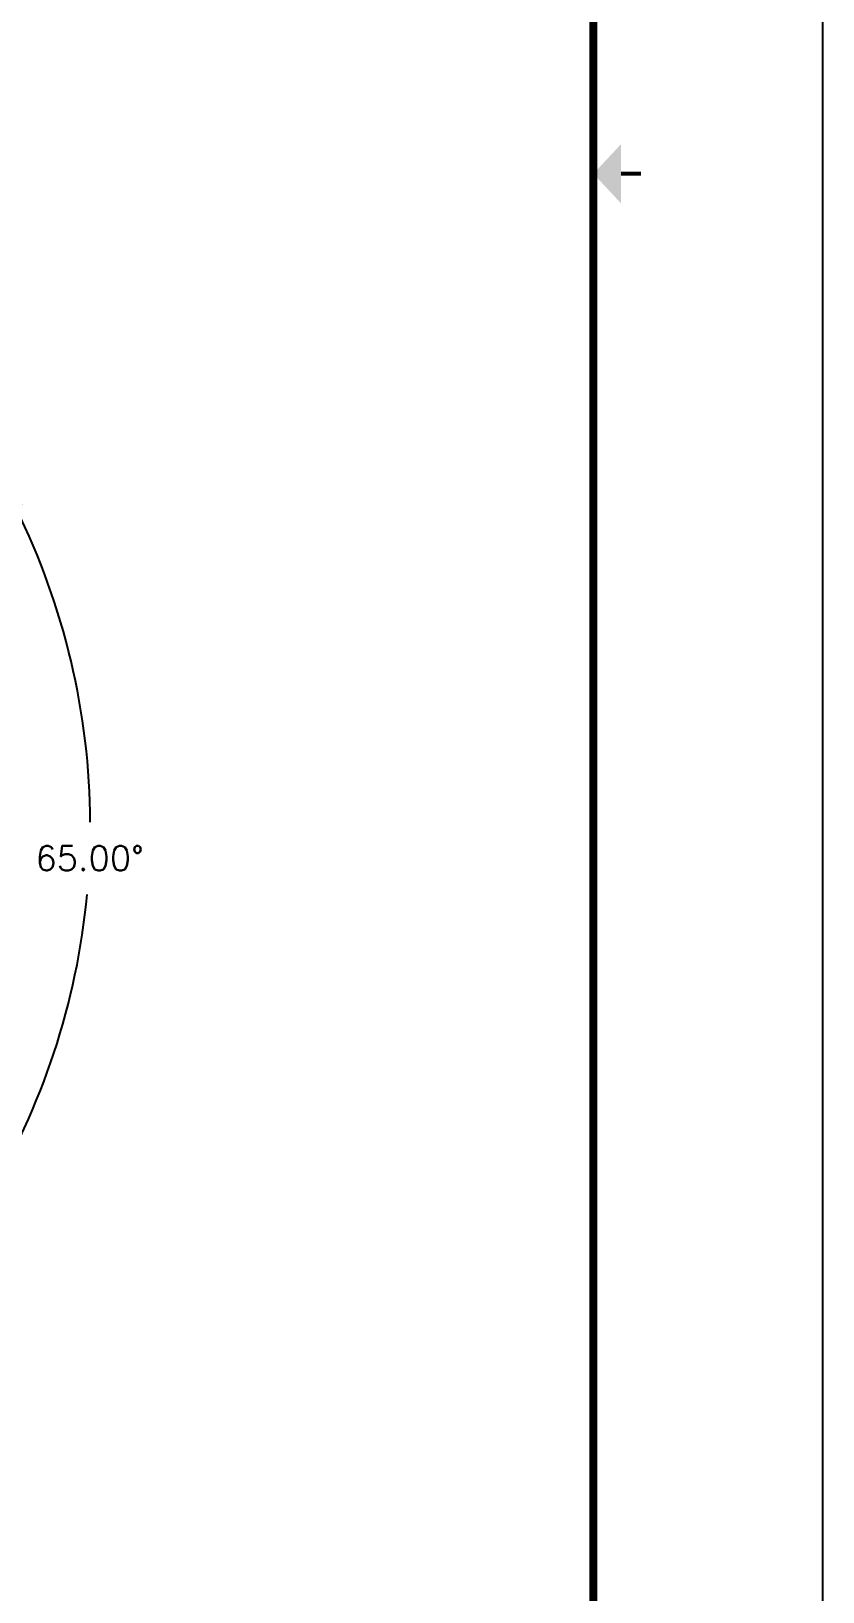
# Model space of a CAD drawing. Extents: x 72.5 to 140.5, y -17.7 to 26.
# Drawn here: x 137.49 to 140.5, y 9.58 to 15.5 of the extents above; entities that cross this region are included whole.
import ezdxf
from ezdxf.enums import TextEntityAlignment as Align

# ---------------------------------------------------------------- set-up
doc = ezdxf.new("R2010")
doc.units = 0
doc.header["$MEASUREMENT"] = 0
doc.header["$PDMODE"] = 3
doc.layers.get('0').update_dxf_attribs({"linetype": 'CONTINUOUS'})
doc.layers.get('Defpoints').update_dxf_attribs({"color": 10, "linetype": 'CONTINUOUS'})
doc.layers.add('Dims', color=4, linetype='CONTINUOUS')
doc.layers.add('Title Block', color=7, linetype='CONTINUOUS')
doc.styles.add('RomanD', font='romand.shx', dxfattribs={"width": 0.9})
doc.styles.add('RomanS', font='romans')
doc.dimstyles.get("Standard").update_dxf_attribs({"dimtxt": 0.094, "dimasz": 0.18, "dimexe": 0.0625, "dimexo": 0.0625, "dimgap": 0.09, "dimtad": 0, "dimtih": 1, "dimtoh": 1, "dimdec": 4, "dimzin": 4, "dimdsep": 46, "dimtxsty": 'RomanS', "dimcen": 0.09, "dimazin": 1, "dimtfac": 1, "dimtdec": 4, "dimtofl": 0, "dimtmove": 0, "dimatfit": 1, "dimfxl": 1, "dimtolj": 1, "dimtzin": 0, "dimarcsym": 0})

# ---------------------------------------------------------------- blocks, each defined once
blk = doc.blocks.new('*D172')
at = {"layer": 'Defpoints', "color": 0, "transparency": 16777216}
for p in [(137.2712, 13.8003), (134.9859, 12.4808), (134.9859, 12.4808), (137.644, 11.8508), (137.1475, 10.9672)]:
    blk.add_point(p, dxfattribs=at)
at = {"layer": 'Dims', "color": 0, "lineweight": -2, "transparency": 16777216}
for p, q in [((137.3253, 13.8315), (137.4058, 13.8779)), ((137.1987, 10.9314), (137.2748, 10.8781))]:
    blk.add_line(p, q, dxfattribs=at)
for start, end in [(0.37423, 26.224), (328.776, 354.61945)]:
    blk.add_arc((134.9859, 12.4808), 2.7318, start, end, dxfattribs=at)
at = {"layer": 'Dims', "color": 0, "transparency": 16777216}
for points in [[(137.41, 13.6738), (137.4629, 13.7021), (137.3516, 13.8467)], [(137.347, 11.0483), (137.2968, 11.0811), (137.2236, 10.914)]]:
    blk.add_solid(points, dxfattribs=at)
at = {"layer": 'Dims', "color": 0, "transparency": 16777216, "insert": (137.715, 12.3617), "char_height": 0.094, "attachment_point": 5, "style": 'RomanS'}
blk.add_mtext('\\A1;65.00°', dxfattribs=at)
blk = doc.blocks.new('COT_Dblock')
at = {"layer": 'Title Block', "color": 8}
blk.add_lwpolyline([(0, 0), (34, 0), (34, 22), (0, 22)], close=True, dxfattribs=at)
at = {"layer": 'Title Block', "const_width": 0.03}
blk.add_lwpolyline([(33.13, 21.25), (0.87, 21.25), (0.87, 0.75), (33.13, 0.75)], close=True, dxfattribs=at)
at = {"layer": 'Title Block', "const_width": 0.015}
blk.add_lwpolyline([(33.31, 11), (33.235, 11)], dxfattribs=at)
at = {"layer": 'Title Block'}
blk.add_solid([(33.235, 10.8875), (33.235, 11.1125), (33.13, 11)], dxfattribs=at)
at = {"layer": 'Title Block', "color": 1, "style": 'RomanS', "flags": 8}
for tag, p in [('FNAME', (0.62, 3.75)), ('REVDATE', (0.62, 2.25)), ('USER', (0.62, 0.75))]:
    blk.add_attdef(tag, text='', height=0.047, rotation=90, dxfattribs=at).set_placement(p, align=Align.BOTTOM_LEFT)
at = {"layer": 'Title Block', "color": 3, "style": 'RomanS', "flags": 8}
blk.add_attdef('DRAWN', text='', height=0.11, dxfattribs=at).set_placement((28.7003, 1.9844), align=Align.MIDDLE_CENTER)
for tag, p in [('DDATE', (28.3559, 1.6718)), ('CHECK', (28.3559, 1.406)), ('MATRL', (28.3559, 1.1487)), ('PDATE', (28.3559, 0.8829)), ('SCALE', (29.8959, 0.8555)), ('SHEET', (32.0053, 0.8555))]:
    blk.add_attdef(tag, text='', height=0.094, dxfattribs=at).set_placement(p, align=Align.MIDDLE_LEFT)
at = {"layer": 'Title Block', "color": 3, "style": 'RomanD', "width": 0.9, "flags": 8}
for tag, height, p in [('TITL1', 0.125, (31.337, 1.6835)), ('TITL2', 0.094, (31.337, 1.5143)), ('TITL3', 0.094, (31.337, 1.3739))]:
    blk.add_attdef(tag, text='', height=height, dxfattribs=at).set_placement(p, align=Align.MIDDLE_CENTER)
at = {"layer": 'Title Block', "color": 3, "style": 'RomanS', "flags": 8}
for tag, p in [('FSCM#', (30.3372, 1.1213)), ('DWG#', (31.8095, 1.1213)), ('REV#', (32.9697, 1.1213))]:
    blk.add_attdef(tag, text='', height=0.094, dxfattribs=at).set_placement(p, align=Align.TOP_CENTER)

msp = doc.modelspace()

# ---------------------------------------------------------------- block references
msp.add_blockref('COT_Dblock', (106.49537, 3.9569))

# ---------------------------------------------------------------- dimensions: what is measured, and where the dimension line sits
at = {"layer": 'Dims'}
dim = msp.add_angular_dim_2l(base=(137.64398, 11.85084), line1=((134.98586, 12.48082), (137.27121, 13.80027)), line2=((134.98586, 12.48082), (137.14751, 10.96721)), dimstyle='Standard', dxfattribs=at)
dim.commit()
dim.dimension.update_dxf_attribs({"geometry": '*D172', "text_midpoint": (137.71501, 12.36166)})

doc.saveas('drawing.dxf')
